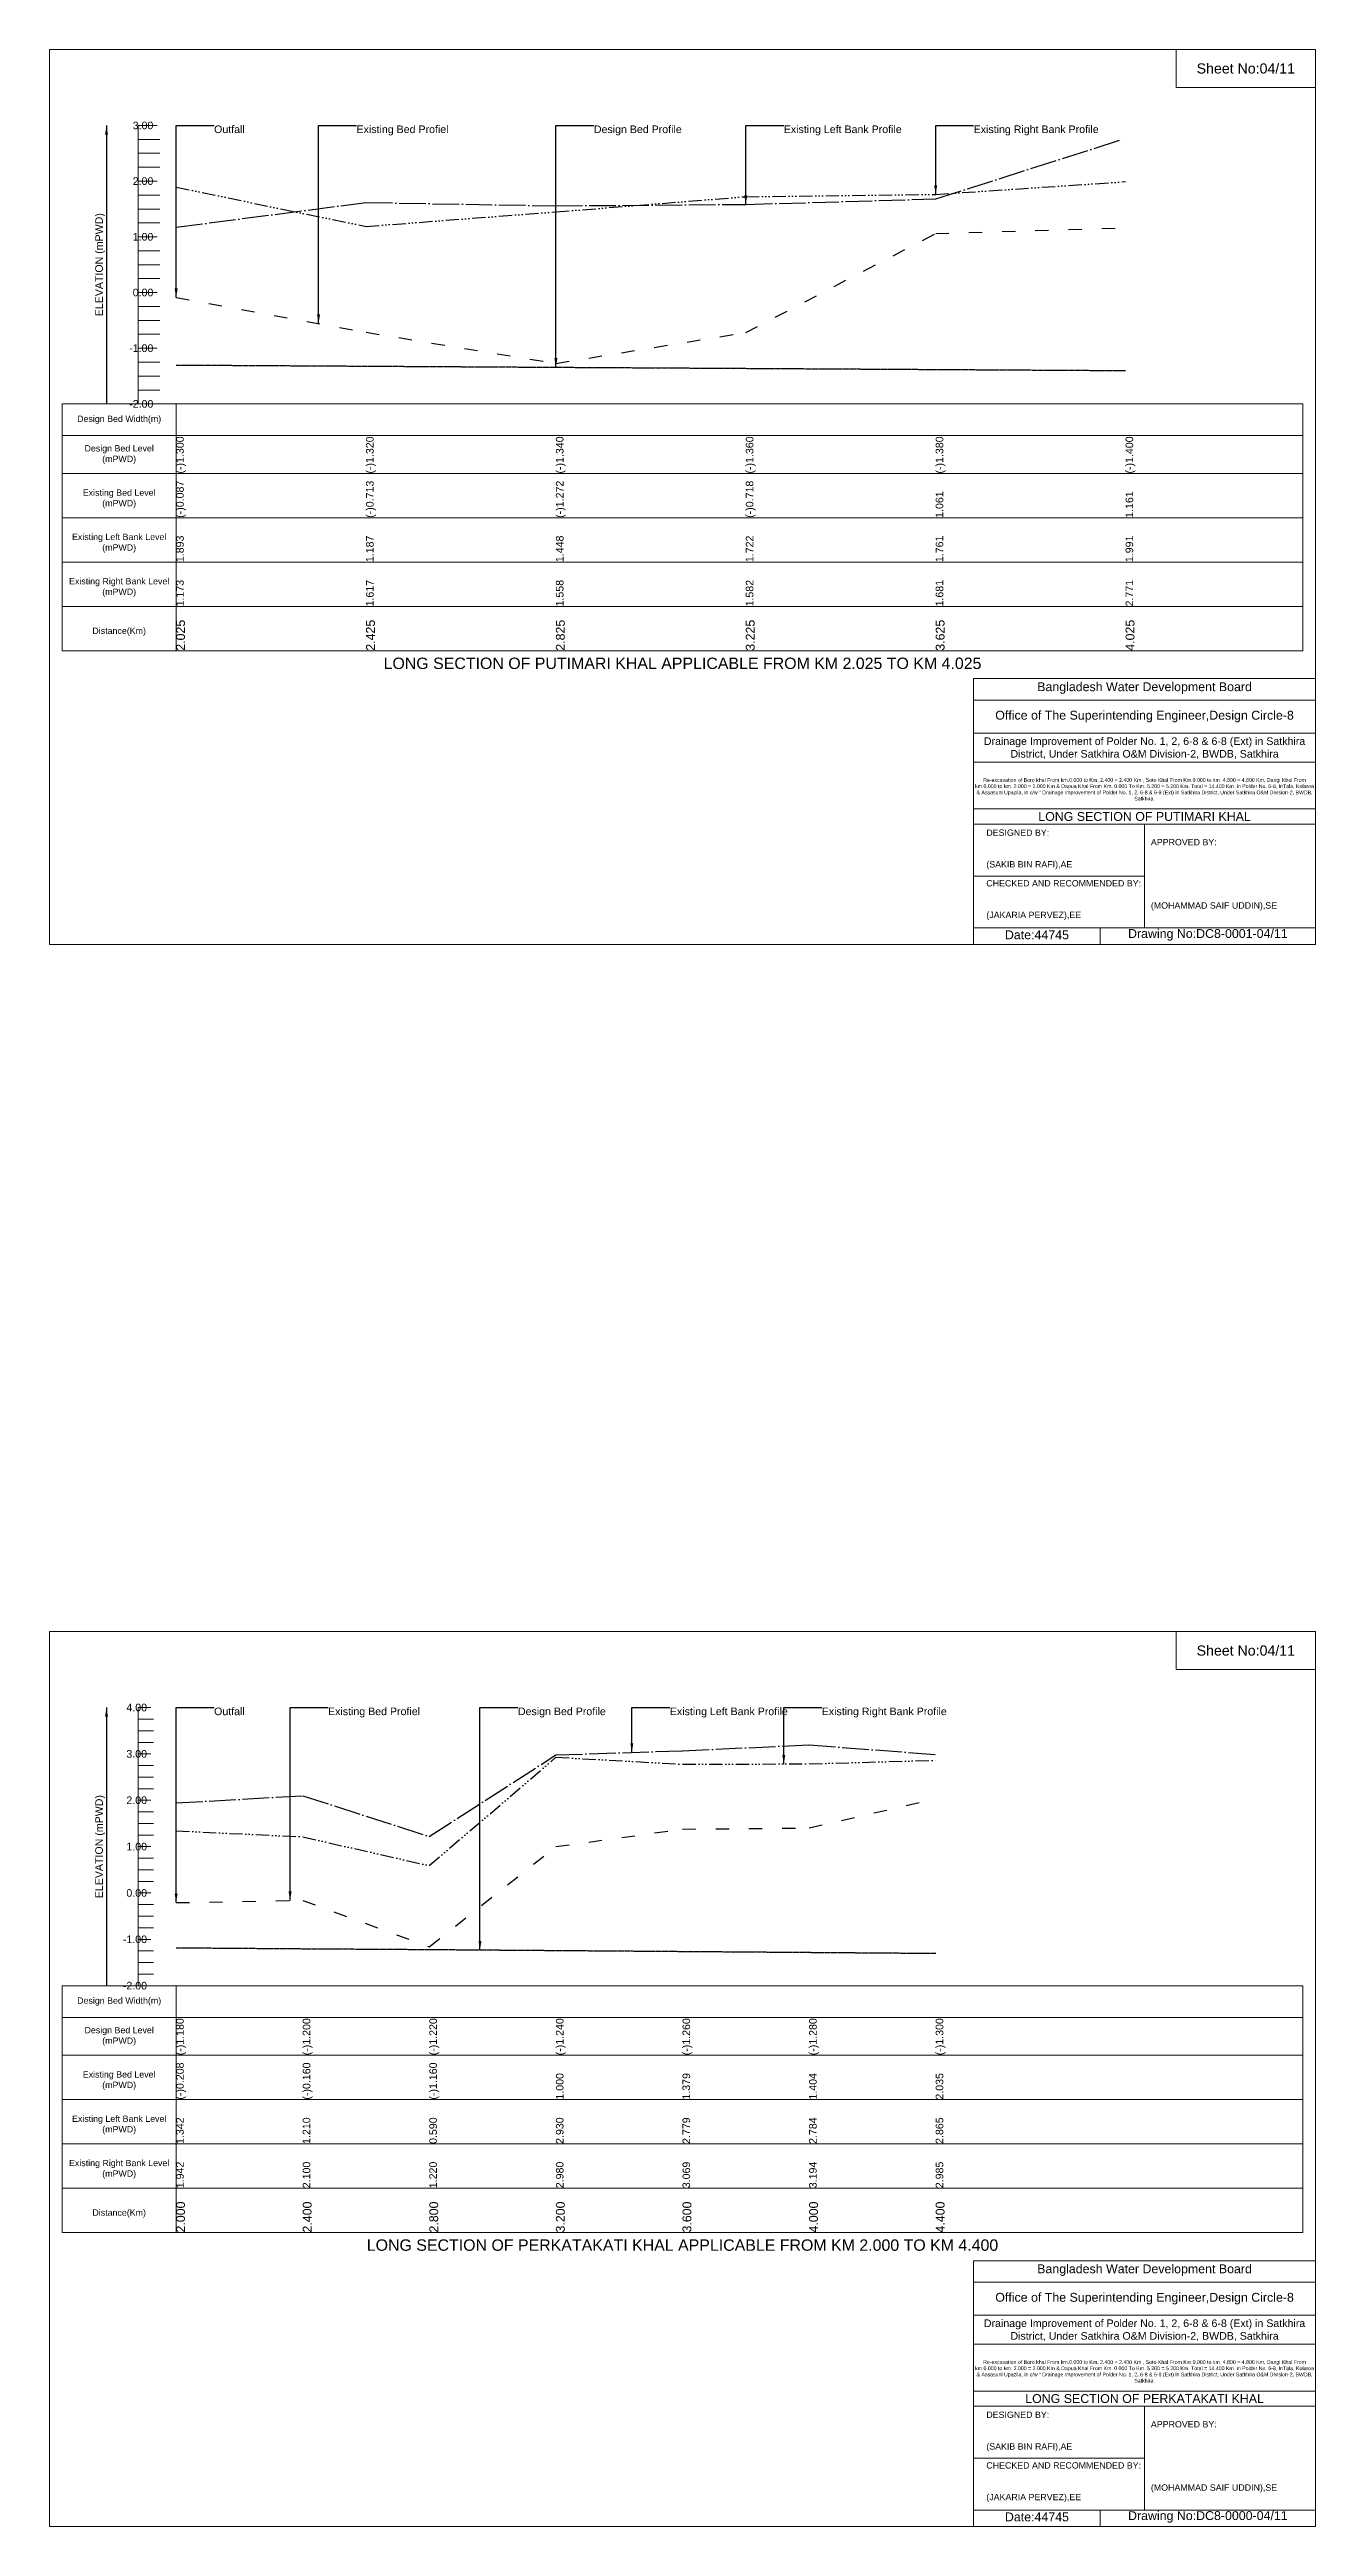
# Model space of a CAD drawing. Header units: inches. Extents: x 91000 to 208000, y -5656 to 20000.
# Drawn here: x 130000 to 138000, y -5656 to 10000 of the extents above; entities that cross this region are included whole.
import ezdxf

# ---------------------------------------------------------------- set-up
doc = ezdxf.new("R2010")
doc.units = ezdxf.units.IN
doc.header["$LTSCALE"] = 7
doc.header["$MEASUREMENT"] = 0
for name, pattern in [('ACAD_ISO03W100', [30, 12, -18]), ('ACAD_ISO04W100', [30, 24, -3, 0, -3]), ('ACAD_ISO14W100', [24, 12, -3, 0, -3, 0, -3, 0, -3]), ('CENTER', [2, 1.25, -0.25, 0.25, -0.25])]:
    doc.linetypes.add(name, pattern=pattern)
for name, color, linetype, lineweight in [('Cross Section Labels', 7, 'Continuous', 9), ('Design Bed Level Long Section', 7, 'CENTER', 25), ('Existing Bed Level for Long Section', 7, 'ACAD_ISO03W100', 25), ('Existing Left Bank of Long section', 7, 'ACAD_ISO04W100', 25), ('Existing Right Bank of Long Section', 7, 'ACAD_ISO14W100', 25), ('Long Section Border', 7, 'Continuous', 9), ('Long Section Labels', 7, 'Continuous', 9), ('Vscale for Long Section', 7, 'Continuous', 9)]:
    doc.layers.add(name, color=color, linetype=linetype, lineweight=lineweight)
doc.styles.get("Standard").update_dxf_attribs({"font": 'arial.ttf'})
doc.dimstyles.get("Standard").update_dxf_attribs({"dimtxt": 0.18, "dimasz": 0.18, "dimexe": 0.18, "dimexo": 0.0625, "dimgap": 0.09, "dimtad": 0, "dimtih": 1, "dimtoh": 1, "dimdec": 4, "dimzin": 0, "dimdsep": 46, "dimtxsty": 'Standard', "dimcen": 0.09, "dimadec": 0, "dimazin": 0, "dimtfac": 1, "dimtdec": 4, "dimtofl": 0, "dimtmove": 0, "dimatfit": 3, "dimfxl": 1, "dimtolj": 1, "dimtzin": 0, "dimarcsym": 0})

msp = doc.modelspace()

# ---------------------------------------------------------------- linework, layer by layer
at = {"layer": 'Cross Section Labels'}
for points in [[(130000, 10000), (138000, 10000), (138000, 4344), (130000, 4344)], [(137120, 10000), (138000, 10000), (138000, 9760), (137120, 9760)], [(130000, 0), (138000, 0), (138000, -5656), (130000, -5656)], [(137120, 0), (138000, 0), (138000, -240), (137120, -240)]]:
    msp.add_lwpolyline(points, close=True, dxfattribs=at)
for points in [[(135840, 4344), (135840, 6024), (138000, 6024)], [(135840, 5888), (138000, 5888)], [(135840, 5680), (138000, 5680)], [(135840, 5496), (138000, 5496)], [(135840, 5200), (138000, 5200)], [(135840, 5104), (138000, 5104)], [(136920, 5104), (136920, 4448)], [(135840, 4776), (136920, 4776)], [(135840, 4448), (138000, 4448)], [(136640, 4448), (136640, 4344)], [(135840, -5656), (135840, -3976), (138000, -3976)], [(135840, -4112), (138000, -4112)], [(135840, -4320), (138000, -4320)], [(135840, -4504), (138000, -4504)], [(135840, -4800), (138000, -4800)], [(135840, -4896), (138000, -4896)], [(136920, -4896), (136920, -5552)], [(135840, -5224), (136920, -5224)], [(135840, -5552), (138000, -5552)], [(136640, -5552), (136640, -5656)]]:
    msp.add_lwpolyline(points, dxfattribs=at)
at = {"layer": 'Design Bed Level Long Section'}
for points in [[(130800, 8006), (132000, 7999), (133200, 7992), (134400, 7985), (135600, 7978), (136800, 7971)], [(130800, -1998), (131600, -2004), (132400, -2009), (133200, -2015), (134000, -2021), (134800, -2027), (135600, -2033)]]:
    msp.add_lwpolyline(points, dxfattribs=at)
at = {"layer": 'Existing Bed Level for Long Section'}
for points in [[(130800, 8433), (132000, 8213), (133200, 8016), (134400, 8211), (135600, 8837), (136800, 8873)], [(130800, -1713), (131600, -1699), (132400, -1992), (133200, -1359), (134000, -1248), (134800, -1241), (135600, -1056)]]:
    msp.add_lwpolyline(points, dxfattribs=at)
at = {"layer": 'Existing Left Bank of Long section'}
for points in [[(130800, 8877), (132000, 9033), (133200, 9012), (134400, 9021), (135600, 9056), (136800, 9439)], [(130800, -1083), (131600, -1037), (132400, -1295), (133200, -779), (134000, -753), (134800, -716), (135600, -777)]]:
    msp.add_lwpolyline(points, dxfattribs=at)
at = {"layer": 'Existing Right Bank of Long Section'}
for points in [[(130800, 9130), (132000, 8882), (133200, 8974), (134400, 9070), (135600, 9084), (136800, 9165)], [(130800, -1259), (131600, -1297), (132400, -1479), (133200, -794), (134000, -838), (134800, -836), (135600, -813)]]:
    msp.add_lwpolyline(points, dxfattribs=at)
at = {"layer": 'Long Section Border'}
for points in [[(130080, 7760), (137920, 7760), (137920, 6200), (130080, 6200)], [(130080, -2238), (137920, -2238), (137920, -3798), (130080, -3798)]]:
    msp.add_lwpolyline(points, close=True, dxfattribs=at)
for points in [[(130800, 7760), (130800, 6200)], [(130080, 7560), (137920, 7560)], [(130080, 7320), (137920, 7320)], [(130080, 7040), (137920, 7040)], [(130080, 6760), (137920, 6760)], [(130080, 6480), (137920, 6480)], [(130800, -2238), (130800, -3798)], [(130080, -2438), (137920, -2438)], [(130080, -2678), (137920, -2678)], [(130080, -2958), (137920, -2958)], [(130080, -3238), (137920, -3238)], [(130080, -3518), (137920, -3518)]]:
    msp.add_lwpolyline(points, dxfattribs=at)
at = {"layer": 'Vscale for Long Section'}
for points in [[(130560, 7760), (130560, 8112), (130560, 8464), (130560, 8816), (130560, 9168), (130560, 9520)], [(130560, 9520), (130680, 9520)], [(130560, 9432), (130696, 9432)], [(130560, 9344), (130696, 9344)], [(130560, 9256), (130696, 9256)], [(130560, 9168), (130680, 9168)], [(130560, 9080), (130696, 9080)], [(130560, 8992), (130696, 8992)], [(130560, 8904), (130696, 8904)], [(130560, 8816), (130680, 8816)], [(130560, 8728), (130696, 8728)], [(130560, 8640), (130696, 8640)], [(130560, 8552), (130696, 8552)], [(130560, 8464), (130680, 8464)], [(130560, 8376), (130696, 8376)], [(130560, 8288), (130696, 8288)], [(130560, 8200), (130696, 8200)], [(130560, 8112), (130680, 8112)], [(130560, 8024), (130696, 8024)], [(130560, 7936), (130696, 7936)], [(130560, 7848), (130696, 7848)], [(130560, 7760), (130680, 7760)], [(130560, -2238), (130560, -1945), (130560, -1652), (130560, -1359), (130560, -1066), (130560, -773), (130560, -480)], [(130560, -480), (130640, -480)], [(130560, -553), (130656, -553)], [(130560, -626), (130656, -626)], [(130560, -700), (130656, -700)], [(130560, -773), (130640, -773)], [(130560, -846), (130656, -846)], [(130560, -920), (130656, -920)], [(130560, -993), (130656, -993)], [(130560, -1066), (130640, -1066)], [(130560, -1139), (130656, -1139)], [(130560, -1212), (130656, -1212)], [(130560, -1286), (130656, -1286)], [(130560, -1359), (130640, -1359)], [(130560, -1432), (130656, -1432)], [(130560, -1506), (130656, -1506)], [(130560, -1579), (130656, -1579)], [(130560, -1652), (130640, -1652)], [(130560, -1725), (130656, -1725)], [(130560, -1798), (130656, -1798)], [(130560, -1872), (130656, -1872)], [(130560, -1945), (130640, -1945)], [(130560, -2018), (130656, -2018)], [(130560, -2092), (130656, -2092)], [(130560, -2165), (130656, -2165)], [(130560, -2238), (130640, -2238)]]:
    msp.add_lwpolyline(points, dxfattribs=at)

# ---------------------------------------------------------------- texts
at = {"layer": 'Cross Section Labels', "attachment_point": 5}
for s, insert, char_height in [('Sheet No:04/11', (137560, 9880), 64), ('Bangladesh Water Development Board', (136920, 5964), 56), ('Office of The Superintending Engineer,Design Circle-8', (136920, 5784), 56), ('Sheet No:04/11', (137560, -120), 64), ('Bangladesh Water Development Board', (136920, -4036), 56), ('Office of The Superintending Engineer,Design Circle-8', (136920, -4216), 56)]:
    msp.add_mtext(s, dxfattribs=dict(at, insert=insert, char_height=char_height))
at = {"layer": 'Cross Section Labels'}
for s, insert, char_height, width, attachment_point in [('Drainage Improvement of Polder No. 1, 2, 6-8 & 6-8 (Ext) in Satkhira District, Under Satkhira O&M Division-2, BWDB, Satkhira', (136920, 5584), 48, 2240, 5), ('Re-excavation of Boro khal From km.0.000 to Km. 2.400 = 2.400 Km , Soto Khal From Km.0.000 to km. 4.800 = 4.800 Km, Dangi Khal From km.0.000 to km. 2.000 = 2.000 Km & Dapua Khal From Km. 0.000 To Km. 5.200 = 5.200 Km. Total = 14.400 Km. in Polder No. 6-8, InTala, Kolaroa & Assasuni Upazila, in c/w “ Drainage Improvement of Polder No. 1, 2, 6-8 & 6-8 (Ext) in Satkhira District, Under Satkhira O&M Division-2, BWDB, Satkhira.', (136920, 5324), 23.565, 2160, 5), ('LONG SECTION OF PUTIMARI KHAL', (136920, 5152), 56, 2240, 5), ('DESIGNED BY:^J^J^J(SAKIB BIN RAFI),AE', (135920, 4944), 40, 1120, 4), ('APPROVED BY:^J^J^J^J^J^J(MOHAMMAD SAIF UDDIN),SE', (136960, 4784), 40, 1120, 4), ('CHECKED AND RECOMMENDED BY:^J^J^J(JAKARIA PERVEZ),EE', (135920, 4624), 40, 1120, 4), ('Date:44745', (136240, 4404), 56, 1120, 5), ('Drawing No:DC8-0001-04/11', (137320, 4404), 56, 1760, 5), ('Drainage Improvement of Polder No. 1, 2, 6-8 & 6-8 (Ext) in Satkhira District, Under Satkhira O&M Division-2, BWDB, Satkhira', (136920, -4416), 48, 2240, 5), ('Re-excavation of Boro khal From km.0.000 to Km. 2.400 = 2.400 Km , Soto Khal From Km.0.000 to km. 4.800 = 4.800 Km, Dangi Khal From km.0.000 to km. 2.000 = 2.000 Km & Dapua Khal From Km. 0.000 To Km. 5.200 = 5.200 Km. Total = 14.400 Km. in Polder No. 6-8, InTala, Kolaroa & Assasuni Upazila, in c/w “ Drainage Improvement of Polder No. 1, 2, 6-8 & 6-8 (Ext) in Satkhira District, Under Satkhira O&M Division-2, BWDB, Satkhira.', (136920, -4676), 23.565, 2160, 5), ('LONG SECTION OF PERKATAKATI KHAL', (136920, -4848), 56, 2240, 5), ('DESIGNED BY:^J^J^J(SAKIB BIN RAFI),AE', (135920, -5056), 40, 1120, 4), ('APPROVED BY:^J^J^J^J^J^J(MOHAMMAD SAIF UDDIN),SE', (136960, -5216), 40, 1120, 4), ('CHECKED AND RECOMMENDED BY:^J^J^J(JAKARIA PERVEZ),EE', (135920, -5376), 40, 1120, 4), ('Date:44745', (136240, -5596), 56, 1120, 5), ('Drawing No:DC8-0000-04/11', (137320, -5596), 56, 1760, 5)]:
    msp.add_mtext(s, dxfattribs=dict(at, insert=insert, char_height=char_height, width=width, attachment_point=attachment_point))
at = {"layer": 'Long Section Border', "attachment_point": 5}
for s, insert, char_height in [('Design Bed Width(m)', (130440, 7660), 40), ('Design Bed Level^J(mPWD)', (130440, 7440), 40), ('Existing Bed Level^J(mPWD)', (130440, 7160), 40), ('Existing Left Bank Level^J(mPWD)', (130440, 6880), 40), ('Existing Right Bank Level^J(mPWD)', (130440, 6600), 40), ('Distance(Km)', (130440, 6320), 40), ('LONG SECTION OF PUTIMARI KHAL APPLICABLE FROM KM 2.025 TO KM 4.025', (134000, 6120), 72), ('Design Bed Width(m)', (130440, -2338), 40), ('Design Bed Level^J(mPWD)', (130440, -2558), 40), ('Existing Bed Level^J(mPWD)', (130440, -2838), 40), ('Existing Left Bank Level^J(mPWD)', (130440, -3118), 40), ('Existing Right Bank Level^J(mPWD)', (130440, -3398), 40), ('Distance(Km)', (130440, -3678), 40), ('LONG SECTION OF PERKATAKATI KHAL APPLICABLE FROM KM 2.000 TO KM 4.400', (134000, -3878), 72)]:
    msp.add_mtext(s, dxfattribs=dict(at, insert=insert, char_height=char_height))
at = {"layer": 'Long Section Labels', "char_height": 48, "attachment_point": 1}
for s, insert in [('Outfall', (131040, 9520)), ('Existing Bed Profiel', (131940, 9520)), ('Design Bed Profile', (133440, 9520)), ('Existing Left Bank Profile', (134640, 9520)), ('Existing Right Bank Profile', (135840, 9520)), ('Outfall', (131040, -480)), ('Existing Bed Profiel', (131760, -480)), ('Design Bed Profile', (132960, -480)), ('Existing Left Bank Profile', (133920, -480)), ('Existing Right Bank Profile', (134880, -480))]:
    msp.add_mtext(s, dxfattribs=dict(at, insert=insert))
at = {"layer": 'Vscale for Long Section', "char_height": 48, "attachment_point": 6}
for s, insert in [('3.00', (130656, 9520)), ('2.00', (130656, 9168)), ('1.00', (130656, 8816)), ('0.00', (130656, 8464)), ('-1.00', (130656, 8112)), ('-2.00', (130656, 7760)), ('4.00', (130616, -480)), ('3.00', (130616, -773)), ('2.00', (130616, -1066)), ('1.00', (130616, -1359)), ('0.00', (130616, -1652)), ('-1.00', (130616, -1945)), ('-2.00', (130616, -2238))]:
    msp.add_mtext(s, dxfattribs=dict(at, insert=insert))
at = {"layer": 'Vscale for Long Section', "rotation": 90}
for s, insert, char_height, attachment_point in [('ELEVATION (mPWD)', (130320, 8640), 48, 5), ('(-)1.300', (130800, 7320), 48, 1), ('(-)1.320', (132000, 7320), 48, 1), ('(-)1.340', (133200, 7320), 48, 1), ('(-)1.360', (134400, 7320), 48, 1), ('(-)1.380', (135600, 7320), 48, 1), ('(-)1.400', (136800, 7320), 48, 1), ('(-)0.087', (130800, 7040), 48, 1), ('(-)0.713', (132000, 7040), 48, 1), ('(-)1.272', (133200, 7040), 48, 1), ('(-)0.718', (134400, 7040), 48, 1), ('1.061', (135600, 7040), 48, 1), ('1.161', (136800, 7040), 48, 1), ('1.893', (130800, 6760), 48, 1), ('1.187', (132000, 6760), 48, 1), ('1.448', (133200, 6760), 48, 1), ('1.722', (134400, 6760), 48, 1), ('1.761', (135600, 6760), 48, 1), ('1.991', (136800, 6760), 48, 1), ('1.173', (130800, 6480), 48, 1), ('1.617', (132000, 6480), 48, 1), ('1.558', (133200, 6480), 48, 1), ('1.582', (134400, 6480), 48, 1), ('1.681', (135600, 6480), 48, 1), ('2.771', (136800, 6480), 48, 1), ('2.025', (130800, 6200), 56, 1), ('2.425', (132000, 6200), 56, 1), ('2.825', (133200, 6200), 56, 1), ('3.225', (134400, 6200), 56, 1), ('3.625', (135600, 6200), 56, 1), ('4.025', (136800, 6200), 56, 1), ('ELEVATION (mPWD)', (130320, -1359), 48, 5), ('(-)1.180', (130800, -2678), 48, 1), ('(-)1.200', (131600, -2678), 48, 1), ('(-)1.220', (132400, -2678), 48, 1), ('(-)1.240', (133200, -2678), 48, 1), ('(-)1.260', (134000, -2678), 48, 1), ('(-)1.280', (134800, -2678), 48, 1), ('(-)1.300', (135600, -2678), 48, 1), ('(-)0.208', (130800, -2958), 48, 1), ('(-)0.160', (131600, -2958), 48, 1), ('(-)1.160', (132400, -2958), 48, 1), ('1.000', (133200, -2958), 48, 1), ('1.379', (134000, -2958), 48, 1), ('1.404', (134800, -2958), 48, 1), ('2.035', (135600, -2958), 48, 1), ('1.342', (130800, -3238), 48, 1), ('1.210', (131600, -3238), 48, 1), ('0.590', (132400, -3238), 48, 1), ('2.930', (133200, -3238), 48, 1), ('2.779', (134000, -3238), 48, 1), ('2.784', (134800, -3238), 48, 1), ('2.865', (135600, -3238), 48, 1), ('1.942', (130800, -3518), 48, 1), ('2.100', (131600, -3518), 48, 1), ('1.220', (132400, -3518), 48, 1), ('2.980', (133200, -3518), 48, 1), ('3.069', (134000, -3518), 48, 1), ('3.194', (134800, -3518), 48, 1), ('2.985', (135600, -3518), 48, 1), ('2.000', (130800, -3798), 56, 1), ('2.400', (131600, -3798), 56, 1), ('2.800', (132400, -3798), 56, 1), ('3.200', (133200, -3798), 56, 1), ('3.600', (134000, -3798), 56, 1), ('4.000', (134800, -3798), 56, 1), ('4.400', (135600, -3798), 56, 1)]:
    msp.add_mtext(s, dxfattribs=dict(at, insert=insert, char_height=char_height, attachment_point=attachment_point))

# ---------------------------------------------------------------- leaders
at = {"layer": 'Long Section Labels', "annotation_type": 0, "has_hookline": 1, "hookline_direction": 0}
for points, text_width in [([(130800, 8433), (130800, 9520), (131040, 9520)], 186), ([(131700, 8268), (131700, 9520), (131940, 9520)], 571), ([(133200, 7992), (133200, 9520), (133440, 9520)], 547), ([(134400, 9021), (134400, 9520), (134640, 9520)], 737), ([(135600, 9084), (135600, 9520), (135840, 9520)], 782), ([(130800, -1713), (130800, -480), (131040, -480)], 186), ([(131520, -1700), (131520, -480), (131760, -480)], 571), ([(132720, -2012), (132720, -480), (132960, -480)], 547), ([(133680, -763), (133680, -480), (133920, -480)], 737), ([(134640, -837), (134640, -480), (134880, -480)], 782)]:
    msp.add_leader(points, dimstyle='Standard', override={"dimasz": 57.6}, dxfattribs=dict(at, text_width=text_width))
at = {"layer": 'Vscale for Long Section'}
for points in [[(130360, 9520), (130360, 7760)], [(130360, -480), (130360, -2238)]]:
    msp.add_leader(points, dimstyle='Standard', override={"dimasz": 57.6}, dxfattribs=at)

doc.saveas('drawing.dxf')
